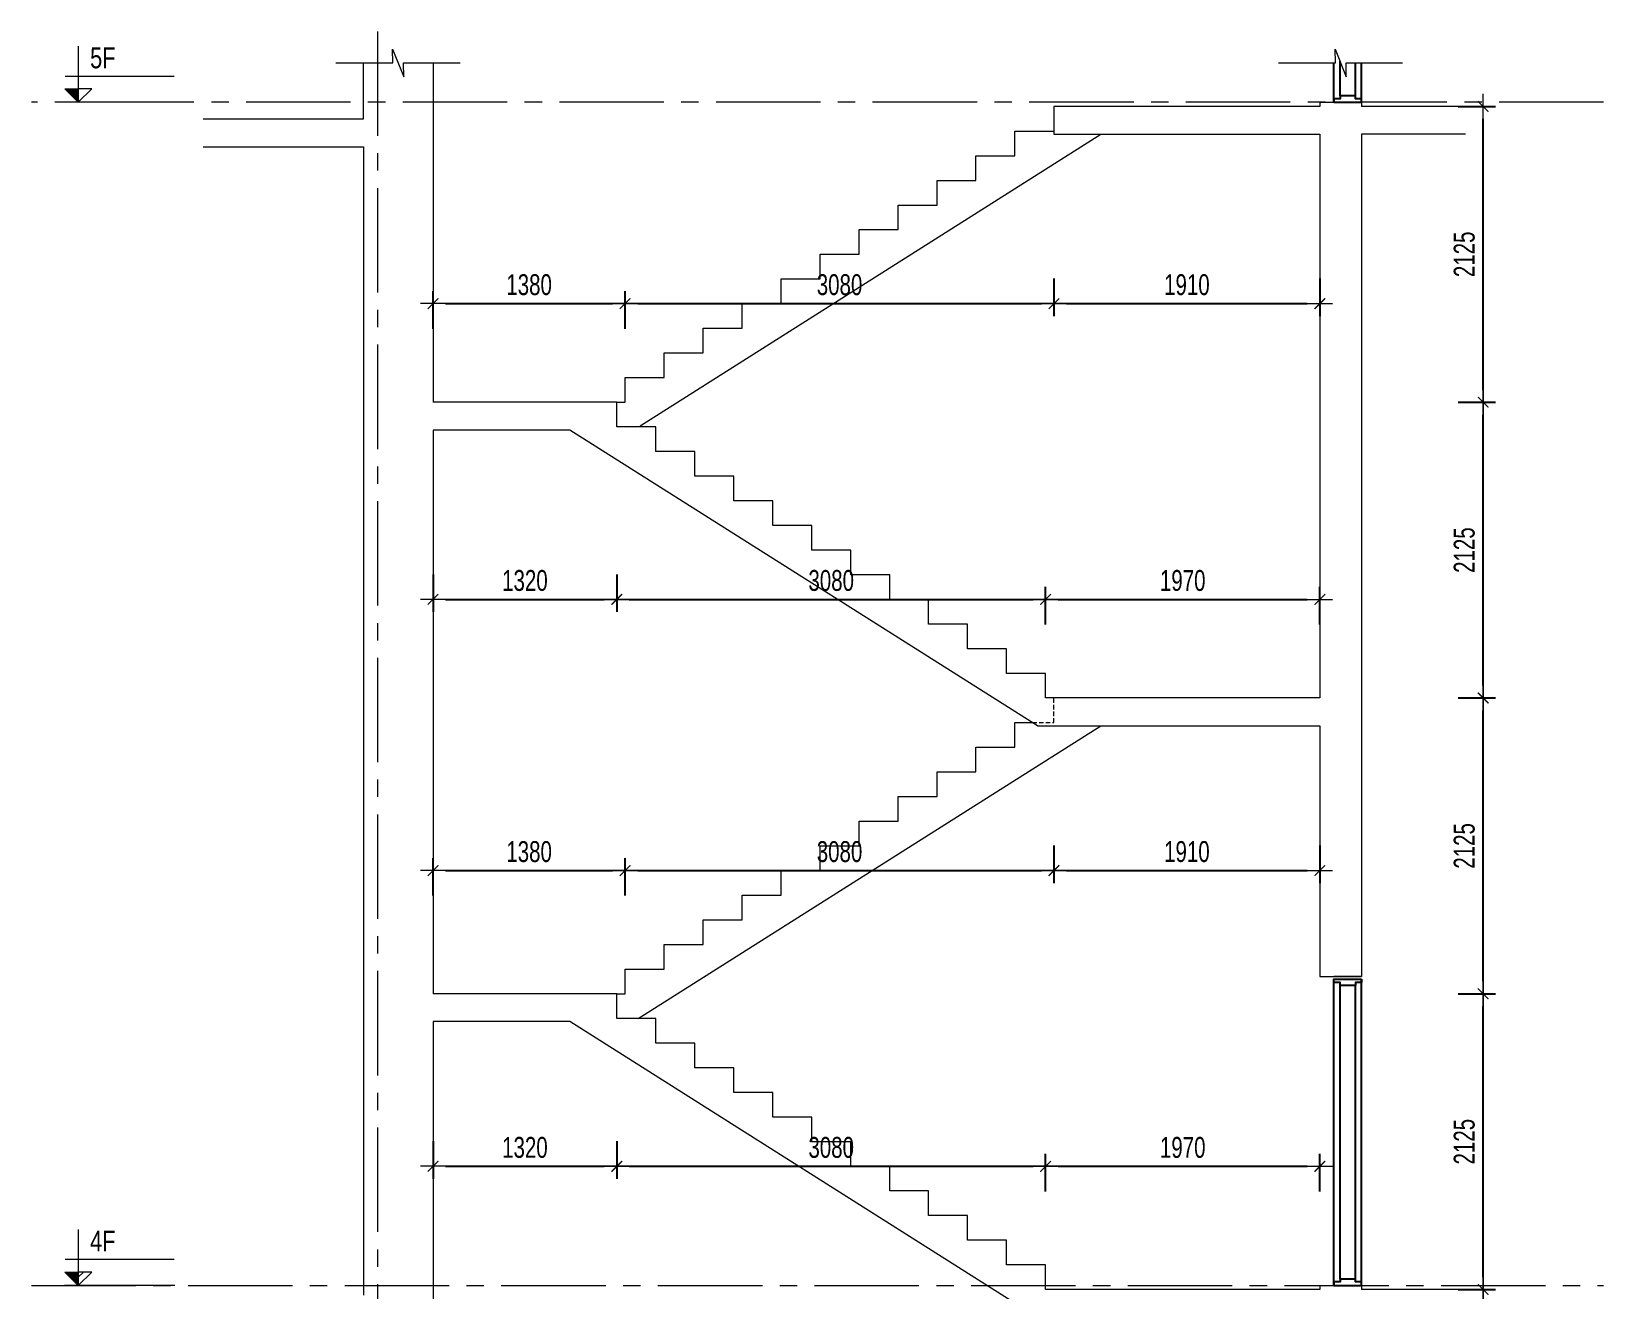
# Model space of a CAD drawing. Header units: millimetres. Extents: x -179076 to 152218, y -28646 to 38481.
# Drawn here: x 111998 to 123290, y -4820 to 4219 of the extents above; entities that cross this region are included whole.
import ezdxf

# ---------------------------------------------------------------- set-up
doc = ezdxf.new("R2010")
doc.units = ezdxf.units.MM
doc.linetypes.add('CENTER2', pattern=[1.125, 0.75, -0.125, 0.125, -0.125])
doc.linetypes.add('HIDDEN2', pattern=[4.762499999999999, 3.175, -1.5875])
doc.layers.get('Defpoints').update_dxf_attribs({"color": 151, "lineweight": 9})
doc.layers.add('A-DOOR', color=4, linetype='Continuous')
doc.layers.add('DOOR', color=4, linetype='Continuous')
for name, color, linetype, lineweight in [('NDC_S_ANNO', 7, 'Continuous', 20), ('NDC_S_AXIS', 5, 'CENTER2', 13), ('NDC_S_CONTINUOUS', 3, 'Continuous', 20), ('NDC_S_DIM', 1, 'Continuous', 15), ('NDC_S_HIDDEN', 8, 'HIDDEN2', 13), ('NDC_S_SLAB', 2, 'Continuous', 20), ('NDC_S_SYMBOL', 1, 'Continuous', 15), ('NDC_S_TEXT SYMBOL', 7, 'Continuous', 20), ('NDC_S_VN TEXT', 7, 'Continuous', 20)]:
    doc.layers.add(name, color=color, linetype=linetype, lineweight=lineweight)
doc.styles.add('NDC_ANNO', font='', dxfattribs={"width": 0.8})
doc.styles.add('NDC_DIM', font='', dxfattribs={"width": 0.75})
doc.styles.get('NDC_ANNO').set_extended_font_data('Dotum')
doc.styles.get('NDC_DIM').set_extended_font_data('Dotum')
doc.dimstyles.new('NDC_dim_60', dxfattribs={"dimscale": 60, "dimtxt": 2.5, "dimasz": 1.5, "dimexe": 1.5, "dimexo": 2.5, "dimgap": 1, "dimtad": 1, "dimdec": 0, "dimzin": 0, "dimdsep": 46, "dimtxsty": 'NDC_DIM', "dimblk": 'DIMMARK', "dimcen": 0.09, "dimdle": 1.2, "dimclrd": 1, "dimclre": 1, "dimclrt": 3, "dimadec": 0, "dimazin": 0, "dimtfac": 1, "dimtdec": 0, "dimtix": 1, "dimtofl": 0, "dimtmove": 0, "dimatfit": 3, "dimfxl": 3, "dimfxlon": 1, "dimtolj": 1, "dimtzin": 0, "dimarcsym": 0})

# ---------------------------------------------------------------- blocks, each defined once
blk = doc.blocks.new('X-SECTION-2$0$X-SEC-DOO2')
at = {"layer": 'A-DOOR'}
for p, q in [((41975.58351206721, 101971.8529757934), (41975.58351206745, 104171.8529757934)), ((42020.58351206721, 102016.8529757934), (42020.58351206745, 104126.8529757934)), ((42130.58351206721, 102016.8529757934), (42130.58351206745, 104126.8529757934)), ((42175.58351206721, 101971.8529757934), (42175.58351206745, 104171.8529757934))]:
    blk.add_line(p, q, dxfattribs=at)
for points in [[(41975.58351206745, 104171.8529757934), (41975.58351206745, 104146.8529757934), (42020.58351206745, 104146.8529757934), (42020.58351206745, 104126.8529757934), (42130.58351206745, 104126.8529757934), (42130.58351206745, 104146.8529757934), (42175.58351206745, 104146.8529757934), (42175.58351206745, 104171.8529757934)], [(41975.58351206721, 101971.8529757934), (41975.58351206721, 101996.8529757934), (42020.58351206721, 101996.8529757934), (42020.58351206721, 102016.8529757934), (42130.58351206721, 102016.8529757934), (42130.58351206721, 101996.8529757934), (42175.58351206721, 101996.8529757934), (42175.58351206721, 101971.8529757934)]]:
    blk.add_lwpolyline(points, close=True, dxfattribs=at)
at = {"layer": 'Defpoints'}
blk.add_line((41975.58351206745, 104191.8529757934), (42175.58351206745, 104191.8529757934), dxfattribs=at)
blk = doc.blocks.new('kata_block_CT')
at = {"layer": 'NDC_S_ANNO'}
blk.add_hatch(color=3, dxfattribs=at).paths.add_polyline_path([(0, 1.596954857557648), (-1.612010908633238, 1.596954857557648), (0, 0)])
at = {"layer": 'NDC_S_ANNO', "ltscale": 50}
h = blk.add_hatch(dxfattribs=at)
h.set_pattern_fill('ANSI31', color=256, scale=1.406250541793835, style=0)
h.set_pattern_definition([(45.00000000000001, (0, 5.456968210637569e-12), (-3.157122508925224, 3.157122508925225), [])])
h.paths.add_polyline_path([(0, 1.596954857557648), (0, 0), (1.612010908924276, 1.596954857557648)])
for p, q in [((-1.592704896858777, 3.140833880479477), (11.46947077315417, 3.140833880479477)), ((11.56125648126181, 5.456968210637569e-12), (-1.63869572513795, 5.456968210637569e-12))]:
    blk.add_line(p, q, dxfattribs=at)
for points in [[(0, 6.69495074864426), (0, 0)], [(0, 0), (-1.612010908924276, 1.596954857557648), (0, 1.596954857557648)], [(0, 0), (1.612010908924276, 1.596954857557648), (0, 1.596954857557648)]]:
    blk.add_lwpolyline(points, dxfattribs=at)
at = {"layer": 'NDC_S_ANNO', "color": 8, "ltscale": 50}
blk.add_lwpolyline([(0, 0), (-1.612010908633238, 1.596954857557648), (0, 1.596954857557648)], dxfattribs=at)
at = {"layer": 'NDC_S_TEXT SYMBOL', "color": 3, "style": 'NDC_ANNO', "width": 0.8}
blk.add_attdef('CT', (1.409564409346785, 4.068271311703938), '', height=2.5, dxfattribs=at)
blk = doc.blocks.new('DIMMARK')
at = {"layer": 'NDC_S_DIM', "color": 1}
blk.add_line((-1.5, 0), (1, 0), dxfattribs=at)
at = {"layer": 'NDC_S_DIM', "color": 2, "const_width": 0.1}
blk.add_lwpolyline([(-0.4242640687119285, -0.4242640687119285), (0.4242640687119285, 0.4242640687119285)], dxfattribs=at)
blk = doc.blocks.new('*D1017')
at = {"layer": 'Defpoints', "color": 0, "transparency": 16777216}
for p in [(114882.402431964, -2695.163112694084), (116202.4024319689, -2695.163112694084), (116202.4024319689, -3934.746446030599)]:
    blk.add_point(p, dxfattribs=at)
at = {"layer": 'NDC_S_DIM', "color": 1, "lineweight": -2, "transparency": 16777216}
for p, q in [((114882.402431964, -3754.746446030599), (114882.402431964, -4024.746446030599)), ((116202.4024319689, -3754.746446030599), (116202.4024319689, -4024.746446030599)), ((114972.402431964, -3934.746446030599), (116112.4024319689, -3934.746446030599))]:
    blk.add_line(p, q, dxfattribs=at)
at = {"layer": 'NDC_S_DIM', "color": 1, "lineweight": -2, "transparency": 16777216, "xscale": 90, "yscale": 90, "zscale": 90, "rotation": 180}
blk.add_blockref('DIMMARK', (114882.402431964, -3934.746446030599), dxfattribs=at)
at = {"layer": 'NDC_S_DIM', "color": 1, "lineweight": -2, "transparency": 16777216, "xscale": 90, "yscale": 90, "zscale": 90}
blk.add_blockref('DIMMARK', (116202.4024319689, -3934.746446030599), dxfattribs=at)
at = {"layer": 'NDC_S_DIM', "color": 3, "transparency": 16777216, "insert": (115542.4024319665, -3799.644682122865), "char_height": 150, "attachment_point": 5, "style": 'NDC_DIM'}
blk.add_mtext('\\A1;1320', dxfattribs=at)
blk = doc.blocks.new('*D1018')
at = {"layer": 'Defpoints', "color": 0, "transparency": 16777216}
for p in [(116202.4024319689, -2695.163112694084), (119282.4024319689, -3934.746446030599), (119282.4024319689, -4820.163112700021)]:
    blk.add_point(p, dxfattribs=at)
at = {"layer": 'NDC_S_DIM', "color": 1, "lineweight": -2, "transparency": 16777216}
for p, q in [((116202.4024319689, -3754.746446030599), (116202.4024319689, -4024.746446030599)), ((116292.4024319689, -3934.746446030599), (119192.4024319689, -3934.746446030599)), ((119282.4024319689, -4114.746446030599), (119282.4024319689, -3844.746446030599))]:
    blk.add_line(p, q, dxfattribs=at)
at = {"layer": 'NDC_S_DIM', "color": 1, "lineweight": -2, "transparency": 16777216, "xscale": 90, "yscale": 90, "zscale": 90, "rotation": 180}
blk.add_blockref('DIMMARK', (116202.4024319689, -3934.746446030599), dxfattribs=at)
at = {"layer": 'NDC_S_DIM', "color": 1, "lineweight": -2, "transparency": 16777216, "xscale": 90, "yscale": 90, "zscale": 90}
blk.add_blockref('DIMMARK', (119282.4024319689, -3934.746446030599), dxfattribs=at)
at = {"layer": 'NDC_S_DIM', "color": 3, "transparency": 16777216, "insert": (117742.4024319689, -3799.644682122865), "char_height": 150, "attachment_point": 5, "style": 'NDC_DIM'}
blk.add_mtext('\\A1;3080', dxfattribs=at)
blk = doc.blocks.new('*D1019')
at = {"layer": 'Defpoints', "color": 0, "transparency": 16777216}
for p in [(121252.4053580086, -3934.746446030599), (119282.4024319689, -4820.163112700021), (121252.4053580086, -4820.163112700021)]:
    blk.add_point(p, dxfattribs=at)
at = {"layer": 'NDC_S_DIM', "color": 1, "lineweight": -2, "transparency": 16777216}
for p, q in [((119282.4024319689, -4114.746446030599), (119282.4024319689, -3844.746446030599)), ((119372.4024319689, -3934.746446030599), (121162.4053580086, -3934.746446030599)), ((121252.4053580086, -4114.746446030599), (121252.4053580086, -3844.746446030599))]:
    blk.add_line(p, q, dxfattribs=at)
at = {"layer": 'NDC_S_DIM', "color": 1, "lineweight": -2, "transparency": 16777216, "xscale": 90, "yscale": 90, "zscale": 90, "rotation": 180}
blk.add_blockref('DIMMARK', (119282.4024319689, -3934.746446030599), dxfattribs=at)
at = {"layer": 'NDC_S_DIM', "color": 1, "lineweight": -2, "transparency": 16777216, "xscale": 90, "yscale": 90, "zscale": 90}
blk.add_blockref('DIMMARK', (121252.4053580086, -3934.746446030599), dxfattribs=at)
at = {"layer": 'NDC_S_DIM', "color": 3, "transparency": 16777216, "insert": (120267.4038949888, -3799.644682122865), "char_height": 150, "attachment_point": 5, "style": 'NDC_DIM'}
blk.add_mtext('\\A1;1970', dxfattribs=at)
blk = doc.blocks.new('*D1020')
at = {"layer": 'Defpoints', "color": 0, "transparency": 16777216}
for p in [(116262.4024319689, -1809.746446025593), (114882.402431964, -2695.163112693735), (116262.4024319689, -2695.163112693735)]:
    blk.add_point(p, dxfattribs=at)
at = {"layer": 'NDC_S_DIM', "color": 1, "lineweight": -2, "transparency": 16777216}
for p, q in [((114882.402431964, -1989.746446025593), (114882.402431964, -1719.746446025593)), ((116262.4024319689, -1989.746446025593), (116262.4024319689, -1719.746446025593)), ((114972.402431964, -1809.746446025593), (116172.4024319689, -1809.746446025593))]:
    blk.add_line(p, q, dxfattribs=at)
at = {"layer": 'NDC_S_DIM', "color": 1, "lineweight": -2, "transparency": 16777216, "xscale": 90, "yscale": 90, "zscale": 90, "rotation": 180}
blk.add_blockref('DIMMARK', (114882.402431964, -1809.746446025593), dxfattribs=at)
at = {"layer": 'NDC_S_DIM', "color": 1, "lineweight": -2, "transparency": 16777216, "xscale": 90, "yscale": 90, "zscale": 90}
blk.add_blockref('DIMMARK', (116262.4024319689, -1809.746446025593), dxfattribs=at)
at = {"layer": 'NDC_S_DIM', "color": 3, "transparency": 16777216, "insert": (115572.4024319664, -1674.644682117859), "char_height": 150, "attachment_point": 5, "style": 'NDC_DIM'}
blk.add_mtext('\\A1;1380', dxfattribs=at)
blk = doc.blocks.new('*D1021')
at = {"layer": 'Defpoints', "color": 0, "transparency": 16777216}
for p in [(119342.4024319689, -747.2464460225665), (119342.4024319689, -1809.746446025593), (116262.4024319689, -2695.163112693735)]:
    blk.add_point(p, dxfattribs=at)
at = {"layer": 'NDC_S_DIM', "color": 1, "lineweight": -2, "transparency": 16777216}
for p, q in [((119342.4024319689, -1629.746446025593), (119342.4024319689, -1899.746446025593)), ((116262.4024319689, -1989.746446025593), (116262.4024319689, -1719.746446025593)), ((116352.4024319689, -1809.746446025593), (119252.4024319689, -1809.746446025593))]:
    blk.add_line(p, q, dxfattribs=at)
at = {"layer": 'NDC_S_DIM', "color": 1, "lineweight": -2, "transparency": 16777216, "xscale": 90, "yscale": 90, "zscale": 90, "rotation": 180}
blk.add_blockref('DIMMARK', (116262.4024319689, -1809.746446025593), dxfattribs=at)
at = {"layer": 'NDC_S_DIM', "color": 1, "lineweight": -2, "transparency": 16777216, "xscale": 90, "yscale": 90, "zscale": 90}
blk.add_blockref('DIMMARK', (119342.4024319689, -1809.746446025593), dxfattribs=at)
at = {"layer": 'NDC_S_DIM', "color": 3, "transparency": 16777216, "insert": (117802.4024319689, -1674.644682117859), "char_height": 150, "attachment_point": 5, "style": 'NDC_DIM'}
blk.add_mtext('\\A1;3080', dxfattribs=at)
blk = doc.blocks.new('*D1022')
at = {"layer": 'Defpoints', "color": 0, "transparency": 16777216}
for p in [(119342.4024319689, -747.2464460225665), (121252.4024319634, -847.6361320016795), (121252.4024319634, -1809.746446025593)]:
    blk.add_point(p, dxfattribs=at)
at = {"layer": 'NDC_S_DIM', "color": 1, "lineweight": -2, "transparency": 16777216}
for p, q in [((119342.4024319689, -1629.746446025593), (119342.4024319689, -1899.746446025593)), ((121252.4024319634, -1629.746446025593), (121252.4024319634, -1899.746446025593)), ((119432.4024319689, -1809.746446025593), (121162.4024319634, -1809.746446025593))]:
    blk.add_line(p, q, dxfattribs=at)
at = {"layer": 'NDC_S_DIM', "color": 1, "lineweight": -2, "transparency": 16777216, "xscale": 90, "yscale": 90, "zscale": 90, "rotation": 180}
blk.add_blockref('DIMMARK', (119342.4024319689, -1809.746446025593), dxfattribs=at)
at = {"layer": 'NDC_S_DIM', "color": 1, "lineweight": -2, "transparency": 16777216, "xscale": 90, "yscale": 90, "zscale": 90}
blk.add_blockref('DIMMARK', (121252.4024319634, -1809.746446025593), dxfattribs=at)
at = {"layer": 'NDC_S_DIM', "color": 3, "transparency": 16777216, "insert": (120297.4024319661, -1674.644682117859), "char_height": 150, "attachment_point": 5, "style": 'NDC_DIM'}
blk.add_mtext('\\A1;1910', dxfattribs=at)
blk = doc.blocks.new('*D1023')
at = {"layer": 'Defpoints', "color": 0, "transparency": 16777216}
for p in [(114882.402431964, 1554.836887315695), (116202.4024319689, 1554.836887315695), (116202.4024319689, 138.170220645924)]:
    blk.add_point(p, dxfattribs=at)
at = {"layer": 'NDC_S_DIM', "color": 1, "lineweight": -2, "transparency": 16777216}
for p, q in [((114882.402431964, 318.170220645924), (114882.402431964, 48.17022064592402)), ((116202.4024319689, 318.170220645924), (116202.4024319689, 48.17022064592402)), ((114972.402431964, 138.170220645924), (116112.4024319689, 138.170220645924))]:
    blk.add_line(p, q, dxfattribs=at)
at = {"layer": 'NDC_S_DIM', "color": 1, "lineweight": -2, "transparency": 16777216, "xscale": 90, "yscale": 90, "zscale": 90, "rotation": 180}
blk.add_blockref('DIMMARK', (114882.402431964, 138.170220645924), dxfattribs=at)
at = {"layer": 'NDC_S_DIM', "color": 1, "lineweight": -2, "transparency": 16777216, "xscale": 90, "yscale": 90, "zscale": 90}
blk.add_blockref('DIMMARK', (116202.4024319689, 138.170220645924), dxfattribs=at)
at = {"layer": 'NDC_S_DIM', "color": 3, "transparency": 16777216, "insert": (115542.4024319664, 273.2719845536581), "char_height": 150, "attachment_point": 5, "style": 'NDC_DIM'}
blk.add_mtext('\\A1;1320', dxfattribs=at)
blk = doc.blocks.new('*D1024')
at = {"layer": 'Defpoints', "color": 0, "transparency": 16777216}
for p in [(116202.4024319689, 1554.836887315695), (119282.4024319689, 138.170220645924), (119282.4024319689, -570.1631126889615)]:
    blk.add_point(p, dxfattribs=at)
at = {"layer": 'NDC_S_DIM', "color": 1, "lineweight": -2, "transparency": 16777216}
for p, q in [((116202.4024319689, 318.170220645924), (116202.4024319689, 48.17022064592402)), ((119282.4024319689, -41.82977935407598), (119282.4024319689, 228.170220645924)), ((116292.4024319689, 138.170220645924), (119192.4024319689, 138.170220645924))]:
    blk.add_line(p, q, dxfattribs=at)
at = {"layer": 'NDC_S_DIM', "color": 1, "lineweight": -2, "transparency": 16777216, "xscale": 90, "yscale": 90, "zscale": 90, "rotation": 180}
blk.add_blockref('DIMMARK', (116202.4024319689, 138.170220645924), dxfattribs=at)
at = {"layer": 'NDC_S_DIM', "color": 1, "lineweight": -2, "transparency": 16777216, "xscale": 90, "yscale": 90, "zscale": 90}
blk.add_blockref('DIMMARK', (119282.4024319689, 138.170220645924), dxfattribs=at)
at = {"layer": 'NDC_S_DIM', "color": 3, "transparency": 16777216, "insert": (117742.4024319689, 273.2719845536581), "char_height": 150, "attachment_point": 5, "style": 'NDC_DIM'}
blk.add_mtext('\\A1;3080', dxfattribs=at)
blk = doc.blocks.new('*D1025')
at = {"layer": 'Defpoints', "color": 0, "transparency": 16777216}
for p in [(121252.4053580086, 138.170220645924), (119282.4024319689, -570.1631126889615), (121252.4053580086, -570.1631126888451)]:
    blk.add_point(p, dxfattribs=at)
at = {"layer": 'NDC_S_DIM', "color": 1, "lineweight": -2, "transparency": 16777216}
for p, q in [((119282.4024319689, -41.82977935407598), (119282.4024319689, 228.170220645924)), ((121252.4053580086, -41.82977935407598), (121252.4053580086, 228.170220645924)), ((119372.4024319689, 138.170220645924), (121162.4053580086, 138.170220645924))]:
    blk.add_line(p, q, dxfattribs=at)
at = {"layer": 'NDC_S_DIM', "color": 1, "lineweight": -2, "transparency": 16777216, "xscale": 90, "yscale": 90, "zscale": 90, "rotation": 180}
blk.add_blockref('DIMMARK', (119282.4024319689, 138.170220645924), dxfattribs=at)
at = {"layer": 'NDC_S_DIM', "color": 1, "lineweight": -2, "transparency": 16777216, "xscale": 90, "yscale": 90, "zscale": 90}
blk.add_blockref('DIMMARK', (121252.4053580086, 138.170220645924), dxfattribs=at)
at = {"layer": 'NDC_S_DIM', "color": 3, "transparency": 16777216, "insert": (120267.4038949887, 273.2719845536581), "char_height": 150, "attachment_point": 5, "style": 'NDC_DIM'}
blk.add_mtext('\\A1;1970', dxfattribs=at)
blk = doc.blocks.new('*D1026')
at = {"layer": 'Defpoints', "color": 0, "transparency": 16777216}
for p in [(116262.4024319689, 2263.170220651512), (114882.402431964, 1554.836887315579), (116262.4024319689, 1554.836887315579)]:
    blk.add_point(p, dxfattribs=at)
at = {"layer": 'NDC_S_DIM', "color": 1, "lineweight": -2, "transparency": 16777216}
for p, q in [((114882.402431964, 2083.170220651512), (114882.402431964, 2353.170220651512)), ((114972.402431964, 2263.170220651512), (116172.4024319689, 2263.170220651512)), ((116262.4024319689, 2083.170220651512), (116262.4024319689, 2353.170220651512))]:
    blk.add_line(p, q, dxfattribs=at)
at = {"layer": 'NDC_S_DIM', "color": 1, "lineweight": -2, "transparency": 16777216, "xscale": 90, "yscale": 90, "zscale": 90, "rotation": 180}
blk.add_blockref('DIMMARK', (114882.402431964, 2263.170220651512), dxfattribs=at)
at = {"layer": 'NDC_S_DIM', "color": 1, "lineweight": -2, "transparency": 16777216, "xscale": 90, "yscale": 90, "zscale": 90}
blk.add_blockref('DIMMARK', (116262.4024319689, 2263.170220651512), dxfattribs=at)
at = {"layer": 'NDC_S_DIM', "color": 3, "transparency": 16777216, "insert": (115572.4024319665, 2398.271984559246), "char_height": 150, "attachment_point": 5, "style": 'NDC_DIM'}
blk.add_mtext('\\A1;1380', dxfattribs=at)
blk = doc.blocks.new('*D1030')
at = {"layer": 'Defpoints', "color": 0, "transparency": 16777216}
for p in [(119342.4024319689, 3479.836887321982), (119342.4024319689, 2263.170220651512), (116262.4024319689, 1554.836887315579)]:
    blk.add_point(p, dxfattribs=at)
at = {"layer": 'NDC_S_DIM', "color": 1, "lineweight": -2, "transparency": 16777216}
for p, q in [((119342.4024319689, 2443.170220651512), (119342.4024319689, 2173.170220651512)), ((116262.4024319689, 2083.170220651512), (116262.4024319689, 2353.170220651512)), ((116352.4024319689, 2263.170220651512), (119252.4024319689, 2263.170220651512))]:
    blk.add_line(p, q, dxfattribs=at)
at = {"layer": 'NDC_S_DIM', "color": 1, "lineweight": -2, "transparency": 16777216, "xscale": 90, "yscale": 90, "zscale": 90, "rotation": 180}
blk.add_blockref('DIMMARK', (116262.4024319689, 2263.170220651512), dxfattribs=at)
at = {"layer": 'NDC_S_DIM', "color": 1, "lineweight": -2, "transparency": 16777216, "xscale": 90, "yscale": 90, "zscale": 90}
blk.add_blockref('DIMMARK', (119342.4024319689, 2263.170220651512), dxfattribs=at)
at = {"layer": 'NDC_S_DIM', "color": 3, "transparency": 16777216, "insert": (117802.4024319689, 2398.271984559246), "char_height": 150, "attachment_point": 5, "style": 'NDC_DIM'}
blk.add_mtext('\\A1;3080', dxfattribs=at)
blk = doc.blocks.new('*D1031')
at = {"layer": 'Defpoints', "color": 0, "transparency": 16777216}
for p in [(119342.4024319689, 3479.836887321982), (121252.4024319633, 3479.836887321982), (121252.4024319633, 2263.170220651512)]:
    blk.add_point(p, dxfattribs=at)
at = {"layer": 'NDC_S_DIM', "color": 1, "lineweight": -2, "transparency": 16777216}
for p, q in [((119342.4024319689, 2443.170220651512), (119342.4024319689, 2173.170220651512)), ((121252.4024319633, 2443.170220651512), (121252.4024319633, 2173.170220651512)), ((119432.4024319689, 2263.170220651512), (121162.4024319633, 2263.170220651512))]:
    blk.add_line(p, q, dxfattribs=at)
at = {"layer": 'NDC_S_DIM', "color": 1, "lineweight": -2, "transparency": 16777216, "xscale": 90, "yscale": 90, "zscale": 90, "rotation": 180}
blk.add_blockref('DIMMARK', (119342.4024319689, 2263.170220651512), dxfattribs=at)
at = {"layer": 'NDC_S_DIM', "color": 1, "lineweight": -2, "transparency": 16777216, "xscale": 90, "yscale": 90, "zscale": 90}
blk.add_blockref('DIMMARK', (121252.4024319633, 2263.170220651512), dxfattribs=at)
at = {"layer": 'NDC_S_DIM', "color": 3, "transparency": 16777216, "insert": (120297.4024319661, 2398.271984559246), "char_height": 150, "attachment_point": 5, "style": 'NDC_DIM'}
blk.add_mtext('\\A1;1910', dxfattribs=at)
blk = doc.blocks.new('*D1293')
at = {"layer": 'Defpoints', "color": 0, "transparency": 16777216}
for p in [(118502.4024319679, -4820.16311270014), (122425.206198893, -4820.163112700139), (116262.4024319679, -6320.16311269956)]:
    blk.add_point(p, dxfattribs=at)
at = {"layer": 'NDC_S_DIM', "color": 1, "lineweight": -2, "transparency": 16777216}
for p, q in [((122245.206198893, -4820.163112700139), (122515.206198893, -4820.163112700139)), ((122425.206198893, -6230.163112699558), (122425.206198893, -4910.163112700139)), ((122245.206198893, -6320.163112699558), (122515.206198893, -6320.163112699558))]:
    blk.add_line(p, q, dxfattribs=at)
at = {"layer": 'NDC_S_DIM', "color": 1, "lineweight": -2, "transparency": 16777216, "xscale": 90, "yscale": 90, "zscale": 90}
for p, rotation in [((122425.206198893, -4820.163112700139), 90), ((122425.206198893, -6320.163112699558), 270)]:
    blk.add_blockref('DIMMARK', p, dxfattribs=dict(at, rotation=rotation))
at = {"layer": 'NDC_S_DIM', "color": 3, "transparency": 16777216, "insert": (122290.1044349852, -5570.163112699882), "char_height": 150, "attachment_point": 5, "rotation": 90, "style": 'NDC_DIM'}
blk.add_mtext('\\A1;1500', dxfattribs=at)
blk = doc.blocks.new('*D1294')
at = {"layer": 'Defpoints', "color": 0, "transparency": 16777216}
for p in [(116262.4024319689, -2695.163112693735), (122425.206198893, -2695.163112693735), (118502.4024319679, -4820.16311270014)]:
    blk.add_point(p, dxfattribs=at)
at = {"layer": 'NDC_S_DIM', "color": 1, "lineweight": -2, "transparency": 16777216}
for p, q in [((122245.206198893, -2695.163112693735), (122515.206198893, -2695.163112693735)), ((122425.206198893, -4730.163112700139), (122425.206198893, -2785.163112693735)), ((122245.206198893, -4820.163112700139), (122515.206198893, -4820.163112700139))]:
    blk.add_line(p, q, dxfattribs=at)
at = {"layer": 'NDC_S_DIM', "color": 1, "lineweight": -2, "transparency": 16777216, "xscale": 90, "yscale": 90, "zscale": 90}
for p, rotation in [((122425.206198893, -2695.163112693735), 90), ((122425.206198893, -4820.163112700139), 270)]:
    blk.add_blockref('DIMMARK', p, dxfattribs=dict(at, rotation=rotation))
at = {"layer": 'NDC_S_DIM', "color": 3, "transparency": 16777216, "insert": (122290.1044349853, -3757.663112696971), "char_height": 150, "attachment_point": 5, "rotation": 90, "style": 'NDC_DIM'}
blk.add_mtext('\\A1;2125', dxfattribs=at)
blk = doc.blocks.new('*D1295')
at = {"layer": 'Defpoints', "color": 0, "transparency": 16777216}
for p in [(119282.4024319689, -570.1631126889617), (122425.2061988931, -570.1631126889613), (116262.4024319689, -2695.163112693735)]:
    blk.add_point(p, dxfattribs=at)
at = {"layer": 'NDC_S_DIM', "color": 1, "lineweight": -2, "transparency": 16777216}
for p, q in [((122245.2061988931, -570.1631126889613), (122515.2061988931, -570.1631126889613)), ((122425.2061988931, -2605.163112693735), (122425.2061988931, -660.1631126889613)), ((122245.2061988931, -2695.163112693735), (122515.2061988931, -2695.163112693735))]:
    blk.add_line(p, q, dxfattribs=at)
at = {"layer": 'NDC_S_DIM', "color": 1, "lineweight": -2, "transparency": 16777216, "xscale": 90, "yscale": 90, "zscale": 90}
for p, rotation in [((122425.2061988931, -570.1631126889613), 90), ((122425.2061988931, -2695.163112693735), 270)]:
    blk.add_blockref('DIMMARK', p, dxfattribs=dict(at, rotation=rotation))
at = {"layer": 'NDC_S_DIM', "color": 3, "transparency": 16777216, "insert": (122290.1044349853, -1632.663112691382), "char_height": 150, "attachment_point": 5, "rotation": 90, "style": 'NDC_DIM'}
blk.add_mtext('\\A1;2125', dxfattribs=at)
blk = doc.blocks.new('*D1296')
at = {"layer": 'Defpoints', "color": 0, "transparency": 16777216}
for p in [(116262.402431969, 1554.836887315695), (122425.2061988931, 1554.836887315696), (119282.4024319689, -570.1631126889617)]:
    blk.add_point(p, dxfattribs=at)
at = {"layer": 'NDC_S_DIM', "color": 1, "lineweight": -2, "transparency": 16777216}
for p, q in [((122245.2061988931, 1554.836887315696), (122515.2061988931, 1554.836887315696)), ((122425.2061988931, -480.1631126889613), (122425.2061988931, 1464.836887315696)), ((122245.2061988931, -570.1631126889613), (122515.2061988931, -570.1631126889613))]:
    blk.add_line(p, q, dxfattribs=at)
at = {"layer": 'NDC_S_DIM', "color": 1, "lineweight": -2, "transparency": 16777216, "xscale": 90, "yscale": 90, "zscale": 90}
for p, rotation in [((122425.2061988931, 1554.836887315696), 90), ((122425.2061988931, -570.1631126889613), 270)]:
    blk.add_blockref('DIMMARK', p, dxfattribs=dict(at, rotation=rotation))
at = {"layer": 'NDC_S_DIM', "color": 3, "transparency": 16777216, "insert": (122290.1044349854, 492.3368873133325), "char_height": 150, "attachment_point": 5, "rotation": 90, "style": 'NDC_DIM'}
blk.add_mtext('\\A1;2125', dxfattribs=at)
blk = doc.blocks.new('*D1297')
at = {"layer": 'Defpoints', "color": 0, "transparency": 16777216}
for p in [(119342.402431969, 3679.836887321982), (122425.2061988932, 3679.836887321983), (116262.402431969, 1554.836887315695)]:
    blk.add_point(p, dxfattribs=at)
at = {"layer": 'NDC_S_DIM', "color": 1, "lineweight": -2, "transparency": 16777216}
for p, q in [((122245.2061988932, 3679.836887321983), (122515.2061988932, 3679.836887321983)), ((122425.2061988932, 1644.836887315696), (122425.2061988932, 3589.836887321983)), ((122245.2061988932, 1554.836887315696), (122515.2061988932, 1554.836887315696))]:
    blk.add_line(p, q, dxfattribs=at)
at = {"layer": 'NDC_S_DIM', "color": 1, "lineweight": -2, "transparency": 16777216, "xscale": 90, "yscale": 90, "zscale": 90}
for p, rotation in [((122425.2061988932, 3679.836887321983), 90), ((122425.2061988932, 1554.836887315696), 270)]:
    blk.add_blockref('DIMMARK', p, dxfattribs=dict(at, rotation=rotation))
at = {"layer": 'NDC_S_DIM', "color": 3, "transparency": 16777216, "insert": (122290.1044349854, 2617.336887318805), "char_height": 150, "attachment_point": 5, "rotation": 90, "style": 'NDC_DIM'}
blk.add_mtext('\\A1;2125', dxfattribs=at)

msp = doc.modelspace()

# ---------------------------------------------------------------- linework, layer by layer
at = {"layer": 'A-DOOR'}
for p, q in [((121352.402431971, 3709.836886454338), (121352.4024319709, 3991.999477467639)), ((121397.402431971, 3754.836886454338), (121397.4024319709, 4004.499477297672)), ((121507.402431971, 3754.836886454338), (121507.4024319709, 3991.999477467639)), ((121552.402431971, 3709.836886454338), (121552.4024319709, 3991.999477467639))]:
    msp.add_line(p, q, dxfattribs=at)
msp.add_lwpolyline([(121552.402431971, 3709.836886454338), (121552.402431971, 3734.836886454338), (121507.402431971, 3734.836886454338), (121507.402431971, 3754.836886454338), (121397.402431971, 3754.836886454338), (121397.402431971, 3734.836886454338), (121352.402431971, 3734.836886454338), (121352.402431971, 3709.836886454338)], close=True, dxfattribs=at)
at = {"layer": 'NDC_S_AXIS', "ltscale": 1000}
for p, q in [((114482.4024319636, 4218.551982997183), (114482.402431964, -28051.38663945048)), ((123290.2253929011, 3709.836887321865), (111997.7758649937, 3709.836887321865)), ((111997.7758649937, -4790.163112699788), (123290.2253928869, -4790.163112699788))]:
    msp.add_line(p, q, dxfattribs=at)
at = {"layer": 'NDC_S_CONTINUOUS'}
for p, q in [((116369.3051109284, 1385.804886702995), (119680.3392389565, 3479.836887321982)), ((116356.5745330752, -2872.246446027572), (119680.3392389564, -770.1631126890779))]:
    msp.add_line(p, q, dxfattribs=at)
for points in [[(116202.4024319689, 1554.836887315695), (116262.4024319689, 1554.836887315695), (116262.4024319689, 1731.920220649999), (116542.4024319689, 1731.920220649999), (116542.4024319689, 1909.003553983836), (116822.4024319689, 1909.003553983836), (116822.4024319689, 2086.086887317674), (117102.4024319689, 2086.086887317674), (117102.4024319689, 2263.170220651512), (117382.4024319689, 2263.170220651512), (117382.4024319689, 2440.25355398535), (117662.4024319689, 2440.25355398535), (117662.4024319689, 2617.336887319188), (117942.4024319689, 2617.336887319188), (117942.4024319689, 2794.420220653025), (118222.4024319689, 2794.420220653025), (118222.4024319689, 2971.503553986863), (118502.4024319689, 2971.503553986863), (118502.4024319689, 3148.586887320701), (118782.4024319689, 3148.586887320701), (118782.4024319689, 3325.670220654539), (119062.4024319689, 3325.670220654539), (119062.4024319689, 3502.753553988377), (119342.4024319689, 3502.753553988377)], [(116202.4024319689, -2695.163112693735), (116262.4024319689, -2695.163112693735), (116262.4024319689, -2518.079779360944), (116542.4024319689, -2518.079779360944), (116542.4024319689, -2340.996446027107), (116822.4024319689, -2340.996446027107), (116822.4024319689, -2163.913112693269), (117102.4024319689, -2163.913112693269), (117102.4024319689, -1986.829779359431), (117382.4024319689, -1986.829779359431), (117382.4024319689, -1809.746446025593), (117662.4024319689, -1809.746446025593), (117662.4024319689, -1632.663112691755), (117942.4024319689, -1632.663112691755), (117942.4024319689, -1455.579779357918), (118222.4024319689, -1455.579779357918), (118222.4024319689, -1278.49644602408), (118502.4024319689, -1278.49644602408), (118502.4024319689, -1101.413112690242), (118782.4024319689, -1101.413112690242), (118782.4024319689, -924.3297793564043), (119062.4024319689, -924.3297793564043), (119062.4024319689, -747.2464460225665), (119188.2303308638, -747.2464460225665)]]:
    msp.add_lwpolyline(points, dxfattribs=at)
at = {"layer": 'NDC_S_HIDDEN', "ltscale": 10}
msp.add_lwpolyline([(119188.2303308638, -747.2464460225665), (119342.4024319689, -747.2464460225665), (119342.4024319689, -570.1631126889615)], dxfattribs=at)
at = {"layer": 'NDC_S_SLAB'}
for p, q in [((114882.402431964, 3991.999477467581), (114882.402431964, 1554.836887315579)), ((121252.4024319633, 3709.836887321632), (121252.4024319633, 3679.836887321982)), ((121252.4024319634, 3709.836887321749), (121552.402431971, 3709.836887321865)), ((121552.4024319634, 3709.836887321865), (121552.4024319634, 3679.836887321632)), ((122299.5529647848, 3679.836887321632), (121552.4024319634, 3679.836887321632)), ((113230.497630905, 3589.83688731942), (114382.402431964, 3589.83688731942)), ((119342.4024319689, 3479.836887321982), (119342.4024319689, 3479.836887321982)), ((121252.4024319633, 3479.836887321865), (121252.4024319634, -570.1631126888451)), ((121552.4024319634, 3479.836887321632), (121552.4024319634, -2570.163113567315)), ((122299.5529647848, 3479.836887321632), (121552.4024319634, 3479.836887321632)), ((114882.402431964, 1354.836887315579), (114882.402431964, -2695.163112694084)), ((115864.4656249811, 1354.836887315579), (114882.4053580092, 1354.836887315579)), ((119224.4656249809, -770.1631126889615), (115864.4656249811, 1354.836887315579)), ((119224.4656249809, -770.1631126889615), (121252.4053580086, -770.1631126889615)), ((121252.4024319634, -770.1631126888451), (121252.4024319634, -2570.163113567315)), ((121252.4024319635, -2570.163113567315), (121552.402431971, -2570.163113567315)), ((114882.402431964, -2895.163112693967), (114882.402431964, -6320.163112699555)), ((115864.4656249817, -2895.1631126942), (114882.4053580092, -2895.163112694084)), ((119224.4656249848, -5020.163112702233), (115864.4656249817, -2895.1631126942)), ((121252.4024319634, -4790.163112699788), (121252.4024319634, -4820.163112700021)), ((121252.4024319634, -4790.163112699905), (121552.402431971, -4790.163112699788)), ((121552.4024319634, -4790.163112699788), (121552.4024319634, -4820.163112700021)), ((122299.5529647848, -4820.163112700021), (121552.4024319634, -4820.163112700021))]:
    msp.add_line(p, q, dxfattribs=at)
for points in [[(114382.402431964, 3589.83688731942), (114382.402431964, 3991.999477467581)], [(121252.4053580085, 3679.836887321982), (119342.4024319689, 3679.836887321982), (119342.4024319689, 3479.836887321982), (121252.4053580085, 3479.836887321982)], [(113230.497630905, 3389.83688731942), (114382.402431964, 3389.83688731942), (114382.402431964, -4860.163112702349)], [(121252.4053580086, -570.1631126888451), (119282.4024319689, -570.1631126889615), (119282.4024319689, -393.0797793552401), (119002.4024319689, -393.0797793552401), (119002.4024319689, -215.9964460215188), (118722.4024319689, -215.9964460215188), (118722.4024319689, -38.91311268779737), (118442.4024319689, -38.91311268779737), (118442.4024319689, 138.170220645924), (118162.4024319689, 138.170220645924), (118162.4024319689, 315.2535539796454), (117882.4024319689, 315.2535539796454), (117882.4024319689, 492.3368873133668), (117602.4024319689, 492.3368873133668), (117602.4024319689, 669.4202206470882), (117322.4024319689, 669.4202206470882), (117322.4024319689, 846.5035539808096), (117042.4024319689, 846.5035539808096), (117042.4024319689, 1023.586887314531), (116762.4024319689, 1023.586887314531), (116762.4024319689, 1200.670220648252), (116482.4024319689, 1200.670220648252), (116482.4024319689, 1377.753553981974), (116202.4024319689, 1377.753553981974), (116202.4024319689, 1554.836887315695), (114882.402431964, 1554.836887315695)], [(121252.4053580086, -4820.163112700021), (119282.4024319689, -4820.163112700021), (119282.4024319689, -4643.07977936595), (119002.4024319689, -4643.07977936595), (119002.4024319689, -4465.996446032113), (118722.4024319689, -4465.996446032113), (118722.4024319689, -4288.913112698275), (118442.4024319689, -4288.913112698275), (118442.4024319689, -4111.829779364437), (118162.4024319689, -4111.829779364437), (118162.4024319689, -3934.746446030599), (117882.4024319689, -3934.746446030599), (117882.4024319689, -3757.663112696761), (117602.4024319689, -3757.663112696761), (117602.4024319689, -3580.579779362924), (117322.4024319689, -3580.579779362924), (117322.4024319689, -3403.496446029086), (117042.4024319689, -3403.496446029086), (117042.4024319689, -3226.413112695248), (116762.4024319689, -3226.413112695248), (116762.4024319689, -3049.32977936141), (116482.4024319689, -3049.32977936141), (116482.4024319689, -2872.246446027572), (116202.4024319689, -2872.246446027572), (116202.4024319689, -2695.163112693735), (114882.402431964, -2695.163112693735)]]:
    msp.add_lwpolyline(points, dxfattribs=at)
at = {"layer": 'NDC_S_SYMBOL'}
for points in [[(114184.9597831479, 3991.999477467581), (114594.5763446385, 3991.999477467581), (114592.4024317407, 4091.999477467581), (114672.4024321878, 3891.999477281316), (114670.2285189175, 3991.999477467581), (115076.514038679, 3991.999477467581)], [(120954.9597831471, 3991.999477467639), (121364.5763446376, 3991.999477467639), (121362.4024317399, 4091.999477467639), (121442.402432187, 3891.999477281374), (121440.2285189167, 3991.999477467639), (121846.5140386782, 3991.999477467639)]]:
    msp.add_lwpolyline(points, dxfattribs=at)

# ---------------------------------------------------------------- block references
at = {"layer": 'DOOR', "xscale": -1}
msp.add_blockref('X-SECTION-2$0$X-SEC-DOO2', (163527.9859440382, -106762.0160893608), dxfattribs=at)
at = {"layer": 'NDC_S_VN TEXT', "xscale": 60, "yscale": 60, "zscale": 60}
for p, values in [((112334.45735596, 3709.836887321516), {'CT': '5F'}), ((112334.45735596, -4790.163111830748), {'CT': '4F'})]:
    msp.add_blockref('kata_block_CT', p, dxfattribs=at).add_auto_attribs(values)

# ---------------------------------------------------------------- dimensions: what is measured, and where the dimension line sits
at = {"layer": 'NDC_S_DIM'}
for base, p1, p2, picture, middle in [((122425.2061988932, 3679.836887321983), (116262.4024319689, 1554.836887315694), (119342.4024319689, 3679.836887321981), '*D1297', (122290.1044349854, 2617.336887318805)), ((122425.2061988931, 1554.836887315696), (119282.4024319689, -570.1631126889615), (116262.4024319689, 1554.836887315694), '*D1296', (122290.1044349854, 492.3368873133325)), ((122425.2061988931, -570.1631126889613), (116262.4024319689, -2695.163112693735), (119282.4024319689, -570.1631126889615), '*D1295', (122290.1044349853, -1632.663112691382)), ((122425.206198893, -2695.163112693735), (118502.4024319678, -4820.163112700138), (116262.4024319689, -2695.163112693735), '*D1294', (122290.1044349853, -3757.663112696971)), ((122425.206198893, -4820.163112700139), (116262.4024319678, -6320.163112699556), (118502.4024319678, -4820.163112700138), '*D1293', (122290.1044349852, -5570.163112699882))]:
    dim = msp.add_linear_dim(base=base, p1=p1, p2=p2, angle=90, dimstyle='NDC_dim_60', override={"dimtmove": 1}, dxfattribs=at)
    dim.commit()
    dim.dimension.update_dxf_attribs({"geometry": picture, "text_midpoint": middle})
for base, p1, p2, picture, middle in [((119342.4024319689, 2263.170220651512), (116262.4024319689, 1554.836887315579), (119342.4024319689, 3479.836887321982), '*D1030', (117802.4024319689, 2398.271984559246)), ((121252.4024319633, 2263.170220651512), (119342.4024319689, 3479.836887321982), (121252.4024319633, 3479.836887321982), '*D1031', (120297.4024319661, 2398.271984559246)), ((119282.4024319689, 138.170220645924), (116202.4024319689, 1554.836887315695), (119282.4024319689, -570.1631126889615), '*D1024', (117742.4024319689, 273.2719845536581)), ((121252.4053580086, 138.170220645924), (119282.4024319689, -570.1631126889615), (121252.4053580086, -570.1631126888451), '*D1025', (120267.4038949887, 273.2719845536581)), ((119342.4024319689, -1809.746446025593), (116262.4024319689, -2695.163112693735), (119342.4024319689, -747.2464460225665), '*D1021', (117802.4024319689, -1674.644682117859)), ((121252.4024319634, -1809.746446025593), (119342.4024319689, -747.2464460225665), (121252.4024319634, -847.6361320016795), '*D1022', (120297.4024319661, -1674.644682117859)), ((119282.4024319689, -3934.746446030599), (116202.4024319689, -2695.163112694084), (119282.4024319689, -4820.163112700021), '*D1018', (117742.4024319689, -3799.644682122865)), ((121252.4053580086, -3934.746446030599), (119282.4024319689, -4820.163112700021), (121252.4053580086, -4820.163112700021), '*D1019', (120267.4038949888, -3799.644682122865))]:
    dim = msp.add_linear_dim(base=base, p1=p1, p2=p2, dimstyle='NDC_dim_60', override={"dimtmove": 1}, dxfattribs=at)
    dim.commit()
    dim.dimension.update_dxf_attribs({"geometry": picture, "text_midpoint": middle})
for base, p1, p2, picture, middle in [((116262.4024319689, 2263.170220651512), (114882.402431964, 1554.836887315579), (116262.4024319689, 1554.836887315579), '*D1026', (115572.4024319665, 2398.271984559246)), ((116202.4024319689, 138.170220645924), (114882.402431964, 1554.836887315695), (116202.4024319689, 1554.836887315695), '*D1023', (115542.4024319664, 273.2719845536581)), ((116262.4024319689, -1809.746446025593), (114882.402431964, -2695.163112693735), (116262.4024319689, -2695.163112693735), '*D1020', (115572.4024319664, -1674.644682117859)), ((116202.4024319689, -3934.746446030599), (114882.402431964, -2695.163112694084), (116202.4024319689, -2695.163112694084), '*D1017', (115542.4024319665, -3799.644682122865))]:
    dim = msp.add_linear_dim(base=base, p1=p1, p2=p2, dimstyle='NDC_dim_60', dxfattribs=at)
    dim.commit()
    dim.dimension.update_dxf_attribs({"geometry": picture, "text_midpoint": middle})

doc.saveas('drawing.dxf')
